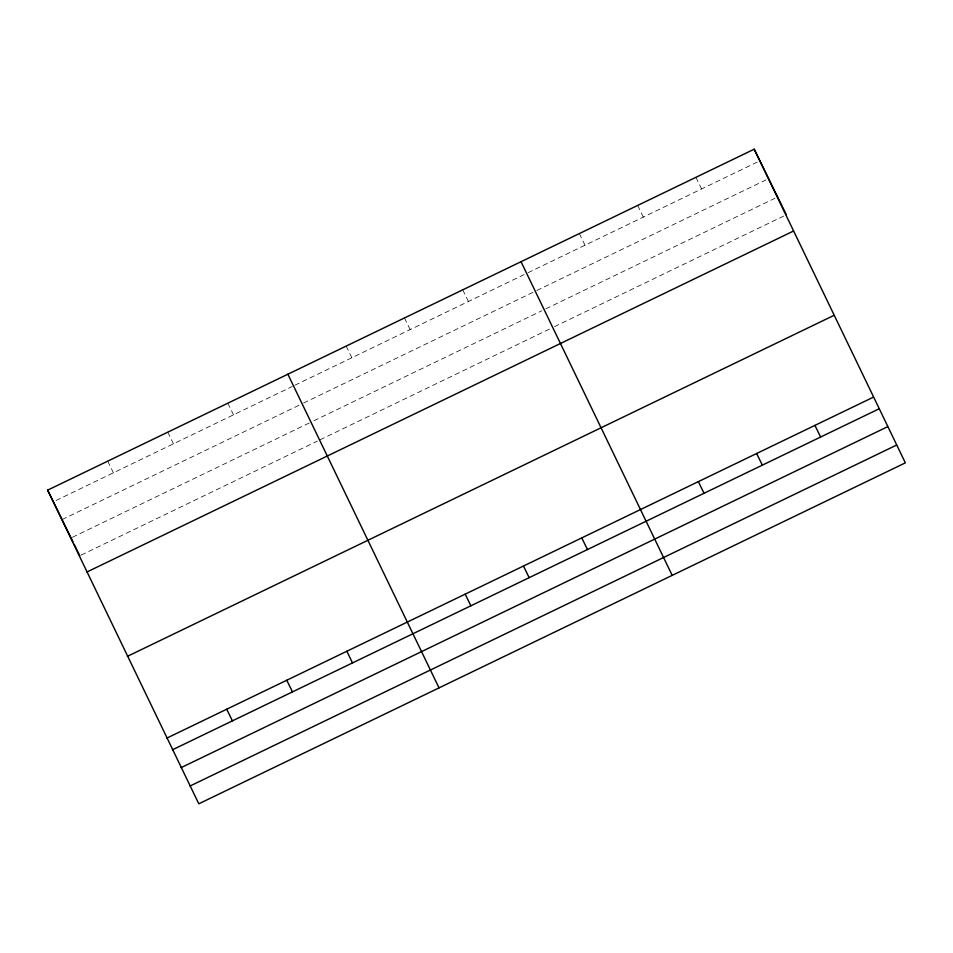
<?xml version="1.0" encoding="UTF-8"?>
<svg xmlns="http://www.w3.org/2000/svg" width="953" height="953" viewBox="0 0 953 953"><rect width="100%" height="100%" fill="white"/><g stroke="black" fill="none" stroke-linecap="round" stroke-linejoin="round"><path stroke-width="0.71" stroke-dasharray="4.76 3.57" d="M56.024 500.492L292.249 386.501M294.906 385.215L524.09 274.619M528.069 272.701L757.254 162.105M62.076 519.588L299.635 404.954M303.626 403.024L534.145 291.785M536.789 290.51L765.974 179.914M72.404 537.289L309.951 422.655M313.942 420.738L541.804 310.773M545.783 308.855L774.968 198.26M81.124 555.099L317.349 441.108M320.017 439.821L550.524 328.582M554.503 326.665L783.688 216.069M695.916 177.318L701.611 188.956M637.617 205.443L643.323 217.081M579.329 233.58L585.035 245.219M462.753 289.831L468.447 301.47M404.453 317.957L410.159 329.595M346.165 346.094L351.871 357.732M227.827 403.202L233.521 414.841M167.764 432.185L173.47 443.812M107.713 461.157L113.407 472.795"/><path stroke-width="1.43" d="M754.204 149.192L905.35 462.86L198.796 803.808L47.65 490.14L754.204 149.192L786.344 214.794M86.926 572.003L793.48 231.055M127.392 656.343L833.935 315.395M166.656 738.206L873.21 397.258M172.362 749.844L878.916 408.897M181.082 767.653L887.636 426.706M190.076 785.999L896.63 445.051M814.922 425.383L820.628 437.022M756.634 453.509L762.329 465.147M698.346 481.646L704.041 493.285M672.187 575.374L521.041 261.706M581.759 537.897L587.465 549.536M523.471 566.022L529.165 577.661M465.183 594.16L470.877 605.798M439.023 687.887L287.877 374.219M346.832 651.268L352.527 662.907M286.77 680.251L292.476 691.89M226.719 709.223L232.413 720.861M47.65 490.14L72.928 541.757M74.179 544.294L79.79 555.742"/></g></svg>
